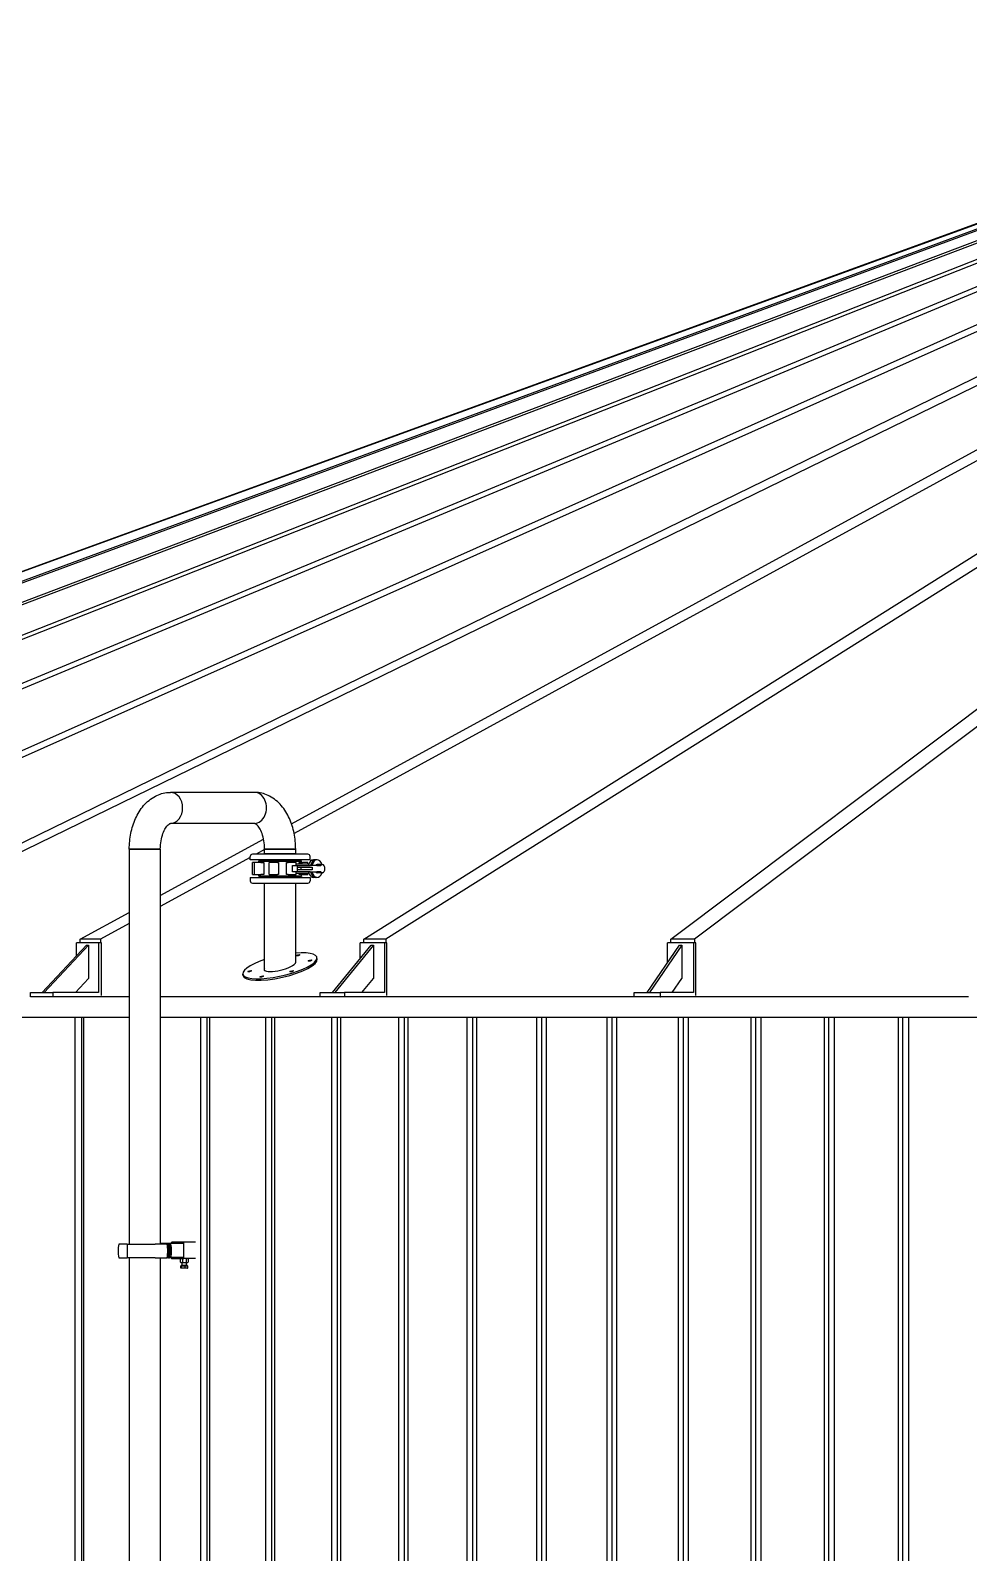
# Model space of a CAD drawing. Header units: millimetres. Extents: x 0 to 118900, y 0 to 84100.
# Drawn here: x 16755 to 20211, y 72588 to 78199 of the extents above; entities that cross this region are included whole.
import ezdxf

# ---------------------------------------------------------------- set-up
doc = ezdxf.new("R2010")
doc.units = ezdxf.units.MM
doc.header["$LTSCALE"] = 100
doc.layers.add('Visible', color=7, linetype='Continuous', lineweight=25)

msp = doc.modelspace()

# ---------------------------------------------------------------- linework, layer by layer
at = {"layer": 'Visible'}
for p, q in [((22193.97, 78199.2), (13003.88, 74849.01)), ((13003.94, 74849.01), (22193.98, 78199.2)), ((22199.59, 78199.2), (13009.55, 74849.01)), ((13148.47, 74849.01), (22222.89, 78199.2)), ((22239.65, 78199.2), (13165.22, 74849.01)), ((13441.26, 74849.01), (22285.95, 78199.2)), ((22313.64, 78199.2), (13468.95, 74849.01)), ((13878.63, 74849.01), (22382.36, 78199.2)), ((22420.63, 78199.2), (13916.9, 74849.01)), ((14455.07, 74849.01), (22510.9, 78199.2)), ((22559.28, 78199.2), (14503.45, 74849.01)), ((15163.35, 74849.01), (22669.97, 78199.2)), ((22727.84, 78199.2), (15221.22, 74849.01)), ((15994.54, 74849.01), (22852.84, 78196.9)), ((22924.19, 78199.2), (16061.18, 74849.01)), ((17716.64, 75274.23), (23071.3, 78199.2)), ((23145.87, 78199.2), (17726.24, 75238.75)), ((17982.47, 74849.01), (23308.52, 78199.2)), ((23390.08, 78199.2), (18064.03, 74849.01)), ((19114.2, 74849.01), (23566.23, 78199.2)), ((23653.76, 78199.2), (19201.72, 74849.01)), ((17579.92, 75390.52), (17270.68, 75390.52)), ((17579.92, 75276.22), (17270.68, 75276.22)), ((17233.07, 75010.08), (17613.81, 75218.06)), ((17118.77, 75181.37), (17233.07, 75181.37)), ((17118.77, 75181.37), (17118.77, 73725.18)), ((17233.07, 75181.37), (17118.77, 75181.37)), ((17233.07, 75181.37), (17233.07, 73725.18)), ((17564.68, 75150.49), (17233.07, 74969.35)), ((17564.68, 75141.87), (17564.68, 75154.37)), ((17784.68, 75141.87), (17564.68, 75141.87)), ((17776.68, 75162.37), (17572.68, 75162.37)), ((17617.53, 75179.36), (17586.42, 75162.37)), ((17753.68, 75137.87), (17595.68, 75137.87)), ((17595.68, 75135.37), (17595.68, 75137.87)), ((17753.68, 75135.37), (17595.68, 75135.37)), ((17753.68, 75135.37), (17595.68, 75135.37)), ((17595.68, 75131.37), (17595.68, 75135.37)), ((17617.53, 75181.37), (17731.83, 75181.37)), ((17617.53, 75164.37), (17617.53, 75181.37)), ((17731.83, 75181.37), (17617.53, 75181.37)), ((17731.83, 75164.37), (17617.53, 75164.37)), ((17617.53, 75162.37), (17617.53, 75164.37)), ((17617.53, 75164.37), (17731.83, 75164.37)), ((17731.83, 75164.37), (17731.83, 75181.37)), ((17731.83, 75162.37), (17731.83, 75164.37)), ((17753.68, 75135.37), (17753.68, 75137.87)), ((17753.68, 75131.37), (17753.68, 75135.37)), ((17784.68, 75141.87), (17784.68, 75154.37)), ((17805.25, 75141.87), (17797.43, 75141.87)), ((17810.73, 75141.87), (17806.03, 75141.87)), ((17564.68, 75076.37), (17784.68, 75076.37)), ((17564.68, 75076.37), (17564.68, 75063.87)), ((17579.91, 75131.37), (17572.2, 75131.37)), ((17572.2, 75087.37), (17572.2, 75131.37)), ((17572.2, 75087.37), (17579.91, 75087.37)), ((17603.65, 75131.37), (17579.91, 75131.37)), ((17579.91, 75087.37), (17579.91, 75131.37)), ((17579.91, 75087.37), (17603.65, 75087.37)), ((17595.68, 75083.37), (17595.68, 75087.37)), ((17595.68, 75083.37), (17753.68, 75083.37)), ((17595.68, 75083.37), (17595.68, 75080.37)), ((17595.68, 75083.37), (17753.68, 75083.37)), ((17595.68, 75080.37), (17753.68, 75080.37)), ((17603.65, 75131.37), (17614.71, 75131.37)), ((17614.71, 75087.37), (17603.65, 75087.37)), ((17614.71, 75131.37), (17614.71, 75087.37)), ((17665.15, 75131.37), (17633.77, 75131.37)), ((17633.77, 75087.37), (17633.77, 75131.37)), ((17633.77, 75087.37), (17665.15, 75087.37)), ((17665.15, 75131.37), (17668.64, 75131.37)), ((17668.64, 75087.37), (17665.15, 75087.37)), ((17668.64, 75131.37), (17668.64, 75087.37)), ((17698.1, 75131.37), (17704.22, 75131.37)), ((17698.1, 75087.37), (17698.1, 75131.37)), ((17704.22, 75087.37), (17698.1, 75087.37)), ((17734.22, 75131.37), (17704.22, 75131.37)), ((17704.22, 75087.37), (17734.22, 75087.37)), ((17720.36, 75121.37), (17738.41, 75121.37)), ((17720.36, 75097.37), (17720.36, 75121.37)), ((17738.41, 75097.37), (17720.36, 75097.37)), ((17734.22, 75121.37), (17734.22, 75131.37)), ((17734.22, 75127.37), (17780.56, 75127.37)), ((17734.22, 75087.37), (17734.22, 75097.37)), ((17780.56, 75091.37), (17734.22, 75091.37)), ((17738.41, 75121.37), (17785.13, 75121.37)), ((17738.41, 75114.37), (17738.41, 75121.37)), ((17738.41, 75114.37), (17752.36, 75114.37)), ((17738.41, 75104.37), (17738.41, 75114.37)), ((17752.36, 75104.37), (17738.41, 75104.37)), ((17738.41, 75097.37), (17738.41, 75104.37)), ((17785.13, 75097.37), (17738.41, 75097.37)), ((17744.59, 75131.37), (17756.74, 75131.37)), ((17744.59, 75127.37), (17744.59, 75131.37)), ((17744.59, 75087.37), (17744.59, 75091.37)), ((17756.74, 75087.37), (17744.59, 75087.37)), ((17752.36, 75114.37), (17792.91, 75114.37)), ((17752.36, 75104.37), (17752.36, 75114.37)), ((17792.91, 75104.37), (17752.36, 75104.37)), ((17753.68, 75083.37), (17753.68, 75087.37)), ((17753.68, 75083.37), (17753.68, 75080.37)), ((17777.17, 75131.37), (17756.74, 75131.37)), ((17756.74, 75087.37), (17777.17, 75087.37)), ((17777.17, 75127.37), (17777.17, 75131.37)), ((17777.17, 75087.37), (17777.17, 75091.37)), ((17784.68, 75076.37), (17784.68, 75063.87)), ((17809.89, 75121.37), (17785.13, 75121.37)), ((17785.13, 75097.37), (17809.89, 75097.37)), ((17792.91, 75114.37), (17792.91, 75104.37)), ((17805.25, 75076.87), (17797.43, 75076.87)), ((17810.73, 75076.87), (17806.03, 75076.87)), ((17809.89, 75121.37), (17817.18, 75121.37)), ((17817.18, 75097.37), (17809.89, 75097.37)), ((17830.27, 75124.37), (17810.73, 75124.37)), ((17830.27, 75094.37), (17810.73, 75094.37)), ((17817.18, 75121.37), (17824.66, 75121.37)), ((17824.66, 75097.37), (17817.18, 75097.37)), ((17572.68, 75055.87), (17776.68, 75055.87)), ((17617.53, 75055.87), (17617.53, 75055.37)), ((17617.53, 75055.37), (17731.83, 75055.37)), ((17617.53, 74733.9), (17617.53, 75055.37)), ((17617.53, 75055.37), (17731.83, 75055.37)), ((17731.83, 75055.87), (17731.83, 75055.37)), ((17731.83, 74761.91), (17731.83, 75055.37)), ((16938.2, 74849.01), (17118.77, 74947.65)), ((17118.77, 74906.92), (17012.77, 74849.01)), ((16797.85, 74652.18), (16961.1, 74827.18)), ((16968.55, 74827.18), (16805.31, 74652.18)), ((17005.84, 74836.18), (16923.81, 74836.18)), ((16923.81, 74787.21), (16923.81, 74836.18)), ((17012.77, 74849.01), (16938.2, 74849.01)), ((16938.2, 74836.18), (16938.2, 74849.01)), ((16961.1, 74827.18), (16968.55, 74827.18)), ((16968.55, 74827.18), (16968.55, 74704.29)), ((17016.5, 74836.18), (17005.84, 74836.18)), ((17005.84, 74836.18), (17005.84, 74652.18)), ((17012.77, 74849.01), (17012.77, 74836.18)), ((17016.5, 74641.9), (17016.5, 74836.18)), ((17868.14, 74652.18), (18009.91, 74827.18)), ((18018.07, 74827.18), (17876.3, 74652.18)), ((18058.85, 74836.18), (17969.13, 74836.18)), ((17969.13, 74776.84), (17969.13, 74836.18)), ((18064.03, 74849.01), (17982.47, 74849.01)), ((17982.47, 74836.18), (17982.47, 74849.01)), ((18009.91, 74827.18), (18018.07, 74827.18)), ((18018.07, 74827.18), (18018.07, 74704.29)), ((18068.1, 74836.18), (18058.85, 74836.18)), ((18058.85, 74836.18), (18058.85, 74652.18)), ((18064.03, 74849.01), (18064.03, 74836.18)), ((18068.1, 74641.9), (18068.1, 74836.18)), ((19027.34, 74652.18), (19145.85, 74827.18)), ((19154.6, 74827.18), (19036.1, 74652.18)), ((19198.36, 74836.18), (19102.08, 74836.18)), ((19102.08, 74762.55), (19102.08, 74836.18)), ((19201.72, 74849.01), (19114.2, 74849.01)), ((19114.2, 74836.18), (19114.2, 74849.01)), ((19145.85, 74827.18), (19154.6, 74827.18)), ((19154.6, 74827.18), (19154.6, 74704.29)), ((19206.1, 74836.18), (19198.36, 74836.18)), ((19198.36, 74836.18), (19198.36, 74652.18)), ((19201.72, 74849.01), (19201.72, 74836.18)), ((19206.1, 74641.9), (19206.1, 74836.18)), ((17720.03, 74751.75), (17718.75, 74751.01)), ((17811.21, 74776.35), (17809.93, 74781.99)), ((16919.94, 74652.18), (16968.55, 74704.29)), ((17538.15, 74714.39), (17536.87, 74720.03)), ((17975.85, 74652.18), (18018.07, 74704.29)), ((19119.31, 74652.18), (19154.6, 74704.29)), ((16754.57, 74652.18), (16836.6, 74652.18)), ((16754.57, 74636.18), (16754.57, 74652.18)), ((16836.6, 74636.18), (16754.57, 74636.18)), ((17005.84, 74652.18), (16836.6, 74652.18)), ((16836.6, 74652.18), (16836.6, 74636.18)), ((16836.6, 74636.18), (16836.68, 74636.18)), ((17118.77, 74636.18), (16836.68, 74636.18)), ((16923.81, 74652.18), (16923.81, 74656.33)), ((17822.16, 74636.18), (17233.07, 74636.18)), ((17822.16, 74652.18), (17911.87, 74652.18)), ((17822.16, 74636.18), (17822.16, 74652.18)), ((17911.87, 74636.18), (17822.16, 74636.18)), ((18058.85, 74652.18), (17911.87, 74652.18)), ((17911.87, 74652.18), (17911.87, 74636.18)), ((17911.87, 74636.18), (17911.94, 74636.18)), ((18979.23, 74636.18), (17911.94, 74636.18)), ((18979.23, 74652.18), (19075.51, 74652.18)), ((18979.23, 74636.18), (18979.23, 74652.18)), ((19075.51, 74636.18), (18979.23, 74636.18)), ((19198.36, 74652.18), (19075.51, 74652.18)), ((19075.51, 74652.18), (19075.51, 74636.18)), ((19075.51, 74636.18), (19075.57, 74636.18)), ((20211.23, 74636.18), (19075.57, 74636.18)), ((17118.77, 74561.18), (12717.91, 74561.18)), ((16919.36, 52899.68), (16919.36, 74561.18)), ((16942.35, 74561.18), (16942.35, 52899.68)), ((16949.52, 74561.18), (16949.52, 52899.68)), ((34038.88, 74561.18), (17233.07, 74561.18)), ((17382.9, 52899.68), (17382.9, 74561.18)), ((17404.56, 74561.18), (17404.56, 52899.68)), ((17414.33, 74561.18), (17414.33, 52899.68)), ((17621.68, 52899.68), (17621.68, 74561.18)), ((17642.65, 74561.18), (17642.65, 52899.68)), ((17653.7, 74561.18), (17653.7, 52899.68)), ((17864.93, 52899.68), (17864.93, 74561.18)), ((17885.2, 74561.18), (17885.2, 52899.68)), ((17897.54, 74561.18), (17897.54, 52899.68)), ((18112.51, 52899.68), (18112.51, 74561.18)), ((18132.07, 74561.18), (18132.07, 52899.68)), ((18145.68, 74561.18), (18145.68, 52899.68)), ((18364.27, 52899.68), (18364.27, 74561.18)), ((18383.1, 74561.18), (18383.1, 52899.68)), ((18397.98, 74561.18), (18397.98, 52899.68)), ((18620.05, 52899.68), (18620.05, 74561.18)), ((18638.14, 74561.18), (18638.14, 52899.68)), ((18654.28, 74561.18), (18654.28, 52899.68)), ((18879.69, 52899.68), (18879.69, 74561.18)), ((18897.04, 74561.18), (18897.04, 52899.68)), ((18914.43, 74561.18), (18914.43, 52899.68)), ((19143.04, 52899.68), (19143.04, 74561.18)), ((19159.64, 74561.18), (19159.64, 52899.68)), ((19178.26, 74561.18), (19178.26, 52899.68)), ((19409.94, 52899.68), (19409.94, 74561.18)), ((19425.77, 74561.18), (19425.77, 52899.68)), ((19445.62, 74561.18), (19445.62, 52899.68)), ((19680.22, 52899.68), (19680.22, 74561.18)), ((19695.27, 74561.18), (19695.27, 52899.68)), ((19716.33, 74561.18), (19716.33, 52899.68)), ((19953.72, 52899.68), (19953.72, 74561.18)), ((19967.98, 74561.18), (19967.98, 52899.68)), ((19990.24, 74561.18), (19990.24, 52899.68)), ((17233.07, 73729.18), (17310.16, 73729.18)), ((17273.41, 73730.18), (17273.41, 73729.18)), ((17318.76, 73732.18), (17274.98, 73732.18)), ((17310.16, 73729.18), (17317.98, 73729.18)), ((17317.98, 73729.18), (17317.98, 73675.18)), ((17363.05, 73732.18), (17318.76, 73732.18)), ((17320.33, 73674.18), (17320.33, 73730.18)), ((17110.77, 73725.18), (17079.64, 73725.18)), ((17079.64, 73675.18), (17110.77, 73675.18)), ((17110.77, 73725.18), (17214.56, 73725.18)), ((17110.77, 73725.18), (17110.77, 73675.18)), ((17214.56, 73675.18), (17110.77, 73675.18)), ((17118.77, 73675.18), (17118.77, 70925.18)), ((17224.29, 73725.18), (17214.56, 73725.18)), ((17214.56, 73675.18), (17224.29, 73675.18)), ((17258.48, 73725.18), (17224.29, 73725.18)), ((17224.29, 73675.18), (17258.48, 73675.18)), ((17233.07, 73675.18), (17233.07, 70925.18)), ((17258.48, 73725.18), (17263.47, 73725.18)), ((17263.47, 73675.18), (17258.48, 73675.18)), ((17267.21, 73725.18), (17263.47, 73725.18)), ((17263.47, 73675.18), (17267.21, 73675.18)), ((17267.21, 73725.18), (17272.2, 73725.18)), ((17272.2, 73675.18), (17267.21, 73675.18)), ((17317.98, 73676.18), (17272.37, 73676.18)), ((17273.41, 73676.18), (17273.41, 73674.18)), ((17275.76, 73675.18), (17275.76, 73676.18)), ((17317.98, 73675.18), (17275.76, 73675.18)), ((17313.81, 73675.18), (17313.81, 73676.18)), ((17274.98, 73672.18), (17318.76, 73672.18)), ((17307.95, 73658.35), (17307.95, 73671.5)), ((17309.81, 73672.18), (17308.02, 73671.53)), ((17309.81, 73657.68), (17308.02, 73658.33)), ((17308.55, 73645.38), (17310.12, 73645.38)), ((17308.55, 73636.85), (17308.55, 73645.38)), ((17309.81, 73636.18), (17309.49, 73636.29)), ((17309.81, 73657.68), (17311.47, 73657.68)), ((17333.81, 73646.18), (17309.81, 73646.18)), ((17309.81, 73645.38), (17309.81, 73646.18)), ((17310.12, 73636.18), (17309.81, 73636.18)), ((17310.12, 73645.38), (17311.69, 73645.38)), ((17318.31, 73636.18), (17310.12, 73636.18)), ((17311.47, 73657.68), (17321.92, 73657.68)), ((17311.69, 73636.85), (17311.69, 73645.38)), ((17311.69, 73645.38), (17318.31, 73645.38)), ((17313.81, 73646.18), (17313.81, 73657.68)), ((17314.99, 73671.5), (17314.99, 73658.35)), ((17318.31, 73645.38), (17324.94, 73645.38)), ((17330, 73636.18), (17318.31, 73636.18)), ((17363.05, 73672.18), (17318.76, 73672.18)), ((17321.92, 73657.68), (17332.25, 73657.68)), ((17324.94, 73645.38), (17330, 73645.38)), ((17324.94, 73636.85), (17324.94, 73645.38)), ((17328.85, 73671.5), (17328.85, 73658.35)), ((17329.81, 73646.18), (17329.81, 73657.68)), ((17330, 73645.38), (17335.06, 73645.38)), ((17333.81, 73636.18), (17330, 73636.18)), ((17332.25, 73657.68), (17333.81, 73657.68)), ((17333.81, 73672.18), (17335.59, 73671.53)), ((17333.81, 73657.68), (17335.59, 73658.33)), ((17333.81, 73645.38), (17333.81, 73646.18)), ((17333.81, 73636.18), (17334.13, 73636.29)), ((17335.06, 73636.85), (17335.06, 73645.38)), ((17335.66, 73671.5), (17335.66, 73658.35))]:
    msp.add_line(p, q, dxfattribs=at)
for centre, radius, start, end in [((17572.68, 75154.37), 8, 90, 180), ((17607.18, 75144.87), 7, 205.37693, 270), ((17742.18, 75144.87), 7, 270, 334.62307), ((17776.68, 75154.37), 8, 0, 90), ((17607.18, 75073.37), 7, 90, 154.62307), ((17742.18, 75073.37), 7, 25.37693, 90), ((17572.68, 75063.87), 8, 180, 270), ((17776.68, 75063.87), 8, 270, 0)]:
    msp.add_arc(centre, radius, start, end, dxfattribs=at)
for centre, major_axis, ratio, start_param, end_param in [((17270.68, 75333.37), (0, 57.15), 0.7818608, 3.1415927, 6.2831853), ((17270.68, 75333.37), (0, 57.15), 0.7818608, 3.1415927, 6.2831853), ((17579.92, 75333.37), (0, -57.15), 0.7818608, 0, 3.1415927), ((17579.92, 75333.37), (0, -57.15), 0.7818608, 0, 3.1415927), ((17797.43, 75109.37), (0, 32.5), 0.6234531, 0, 1.1926152), ((17805.25, 75109.37), (0, 32.5), 0.6234531, 6.2638906, 7.4758005), ((17806.03, 75109.37), (0, 32.5), 0.6234531, 0, 1.1926152), ((17810.73, 75109.37), (0, 32.5), 0.6234531, 5.1921176, 7.4758005), ((17797.43, 75109.37), (0, -32.5), 0.6234531, 5.0905701, 6.2831853), ((17805.25, 75109.37), (0, -32.5), 0.6234531, 5.0905701, 6.3024801), ((17806.03, 75109.37), (0, -32.5), 0.6234531, 5.0905701, 6.2831853), ((17810.73, 75109.37), (0, -32.5), 0.6234531, 5.0905701, 7.374253), ((17810.73, 75109.37), (0, 15), 0.6234531, 0, 0.6435011), ((17810.73, 75109.37), (0, -15), 0.6234531, 5.6396842, 6.2831853), ((17830.27, 75109.37), (0, 15), 0.6234531, 2.4980915, 6.9266864), ((17673.4, 74751.01), (136.53, 30.98), 0.2674121, 1.9309671, 7.3520065), ((17674.68, 74745.37), (136.53, 30.98), 0.2674121, 3.1415927, 6.2831853), ((17673.4, 74751.01), (57.87, 14.22), 0.2695418, 2.8036327, 5.5438852), ((17674.68, 74751.75), (-57.87, -14.22), 0.2695418, 2.4022925, 3.2468564), ((17675.96, 74746.12), (57.87, 14.22), 0.2695418, 0.1761039, 0.2056626), ((17674.68, 74745.37), (57.87, 14.22), 0.2695418, 2.9040316, 2.955863), ((17274.98, 73730.18), (0, 2), 0.7818608, 0, 1.5707963), ((17318.76, 73730.18), (0, 2), 0.7818608, 4.712389, 6.2831853), ((17169.06, 73700.18), (0, -117.07), 0.7818608, 4.4971865, 4.9275915), ((17227.33, 73719.68), (0, 9.5), 0.7818608, 5.3298261, 5.4000597), ((17169.06, 73700.18), (0, 117.07), 0.7818608, 4.4971865, 4.9275915), ((17174.05, 73700.18), (0, -117.07), 0.7818608, 1.3555938, 1.7859988), ((17177.79, 73700.18), (0, 117.07), 0.7818608, 4.4971865, 4.9275915), ((17182.78, 73700.18), (0, -117.07), 0.7818608, 1.3555938, 1.7859988), ((17274.98, 73674.18), (0, -2), 0.7818608, 4.712389, 6.2831853), ((17318.76, 73674.18), (0, -2), 0.7818608, 0, 1.5707963)]:
    msp.add_ellipse(centre, major_axis=major_axis, ratio=ratio, start_param=start_param, end_param=end_param, dxfattribs=at)
for centre in [(17740.78, 74790.34), (17784.96, 74770.67), (17561.85, 74731.34), (17606.03, 74711.68), (17717.58, 74731.34)]:
    msp.add_ellipse(centre, major_axis=(-6.83, -1.55), ratio=0.2674121, dxfattribs=at)
for points, knots in [([(17118.77, 75181.37), (17118.77, 75201.02), (17120.69, 75220.66), (17128.4, 75258.71), (17134.17, 75277.11), (17149.74, 75311.48), (17159.53, 75327.48), (17183.69, 75355.63), (17198.15, 75367.83), (17229.44, 75384.14), (17245.69, 75389.03), (17265.15, 75390.42), (17267.92, 75390.52), (17270.68, 75390.52)], [3.1415927, 3.1415927, 3.1415927, 3.1415927, 3.4557519, 3.4557519, 3.7699112, 3.7699112, 4.0840704, 4.0840704, 4.3982297, 4.3982297, 4.6678727, 4.6678727, 4.712389, 4.712389, 4.712389, 4.712389]), ([(17731.83, 75181.37), (17731.83, 75201.02), (17729.91, 75220.66), (17722.2, 75258.71), (17716.43, 75277.11), (17700.86, 75311.48), (17691.07, 75327.48), (17666.91, 75355.63), (17652.45, 75367.83), (17621.16, 75384.14), (17604.91, 75389.03), (17585.45, 75390.42), (17582.68, 75390.52), (17579.92, 75390.52)], [3.1415927, 3.1415927, 3.1415927, 3.1415927, 3.4557519, 3.4557519, 3.7699112, 3.7699112, 4.0840704, 4.0840704, 4.3982297, 4.3982297, 4.6678727, 4.6678727, 4.712389, 4.712389, 4.712389, 4.712389]), ([(17233.07, 75181.37), (17233.07, 75191.74), (17233.95, 75202.12), (17237.27, 75221.59), (17239.7, 75230.69), (17245.49, 75246.49), (17248.82, 75253.24), (17255.45, 75263.87), (17258.75, 75267.83), (17264.46, 75273.32), (17266.8, 75274.77), (17269.96, 75276.28), (17270.38, 75276.22), (17270.68, 75276.22)], [3.1415927, 3.1415927, 3.1415927, 3.1415927, 3.4090358, 3.4090358, 3.6730427, 3.6730427, 3.9277125, 3.9277125, 4.1722906, 4.1722906, 4.4225574, 4.4225574, 4.712389, 4.712389, 4.712389, 4.712389]), ([(17617.53, 75181.37), (17617.53, 75191.74), (17616.65, 75202.12), (17613.33, 75221.59), (17610.9, 75230.69), (17605.11, 75246.49), (17601.78, 75253.24), (17595.15, 75263.87), (17591.85, 75267.83), (17586.15, 75273.32), (17583.8, 75274.77), (17580.64, 75276.28), (17580.22, 75276.22), (17579.92, 75276.22)], [3.1415927, 3.1415927, 3.1415927, 3.1415927, 3.4090358, 3.4090358, 3.6730427, 3.6730427, 3.9277125, 3.9277125, 4.1722906, 4.1722906, 4.4225574, 4.4225574, 4.712389, 4.712389, 4.712389, 4.712389])]:
    msp.add_open_spline(points, degree=3, knots=knots, dxfattribs=at)
for points, weights in [([(17311.47, 73672.18), (17309.84, 73672.18), (17307.95, 73671.5)], [1, 1.11576506476, 1.15554960661]), ([(17307.95, 73671.5), (17307.99, 73671.52), (17308.02, 73671.53)], [1.15554960661, 1.15472918511, 1.15387645283]), ([(17307.95, 73658.35), (17309.84, 73657.68), (17311.47, 73657.68)], [1.15554960661, 1.11576506476, 1]), ([(17308.02, 73658.33), (17307.99, 73658.34), (17307.95, 73658.35)], [1.15387645283, 1.15472918511, 1.15554960661]), ([(17310.12, 73636.18), (17309.39, 73636.18), (17308.55, 73636.85)], [1, 1.04818815859, 1.01981541865]), ([(17311.69, 73636.85), (17310.85, 73636.18), (17310.12, 73636.18)], [1.01981541865, 1.04818815859, 1]), ([(17314.99, 73671.5), (17313.1, 73672.18), (17311.47, 73672.18)], [1.15554960661, 1.11576506476, 1]), ([(17311.47, 73657.68), (17313.1, 73657.68), (17314.99, 73658.35)], [1, 1.11576506476, 1.15554960661]), ([(17318.31, 73636.18), (17315.24, 73636.18), (17311.69, 73636.85)], [1, 1.04818815859, 1.01981541865]), ([(17321.92, 73672.18), (17318.7, 73672.18), (17314.99, 73671.5)], [1, 1.11576506476, 1.15554960661]), ([(17314.99, 73658.35), (17318.7, 73657.68), (17321.92, 73657.68)], [1.15554960661, 1.11576506476, 1]), ([(17324.94, 73636.85), (17321.39, 73636.18), (17318.31, 73636.18)], [1.01981541865, 1.04818815859, 1]), ([(17328.85, 73671.5), (17325.13, 73672.18), (17321.92, 73672.18)], [1.15554960661, 1.11576506476, 1]), ([(17321.92, 73657.68), (17325.13, 73657.68), (17328.85, 73658.35)], [1, 1.11576506476, 1.15554960661]), ([(17330, 73636.18), (17327.65, 73636.18), (17324.94, 73636.85)], [1, 1.04818815859, 1.01981541865]), ([(17332.25, 73672.18), (17330.67, 73672.18), (17328.85, 73671.5)], [1, 1.11576506476, 1.15554960661]), ([(17328.85, 73658.35), (17330.67, 73657.68), (17332.25, 73657.68)], [1.15554960661, 1.11576506476, 1]), ([(17335.06, 73636.85), (17332.35, 73636.18), (17330, 73636.18)], [1.01981541865, 1.04818815859, 1]), ([(17335.66, 73671.5), (17333.84, 73672.18), (17332.25, 73672.18)], [1.15554960661, 1.11576506476, 1]), ([(17332.25, 73657.68), (17333.84, 73657.68), (17335.66, 73658.35)], [1, 1.11576506476, 1.15554960661]), ([(17334.13, 73636.29), (17334.57, 73636.46), (17335.06, 73636.85)], [1.026851165, 1.03637820093, 1.01981541865])]:
    msp.add_rational_spline(points, weights, degree=2, dxfattribs=at)

doc.saveas('drawing.dxf')
